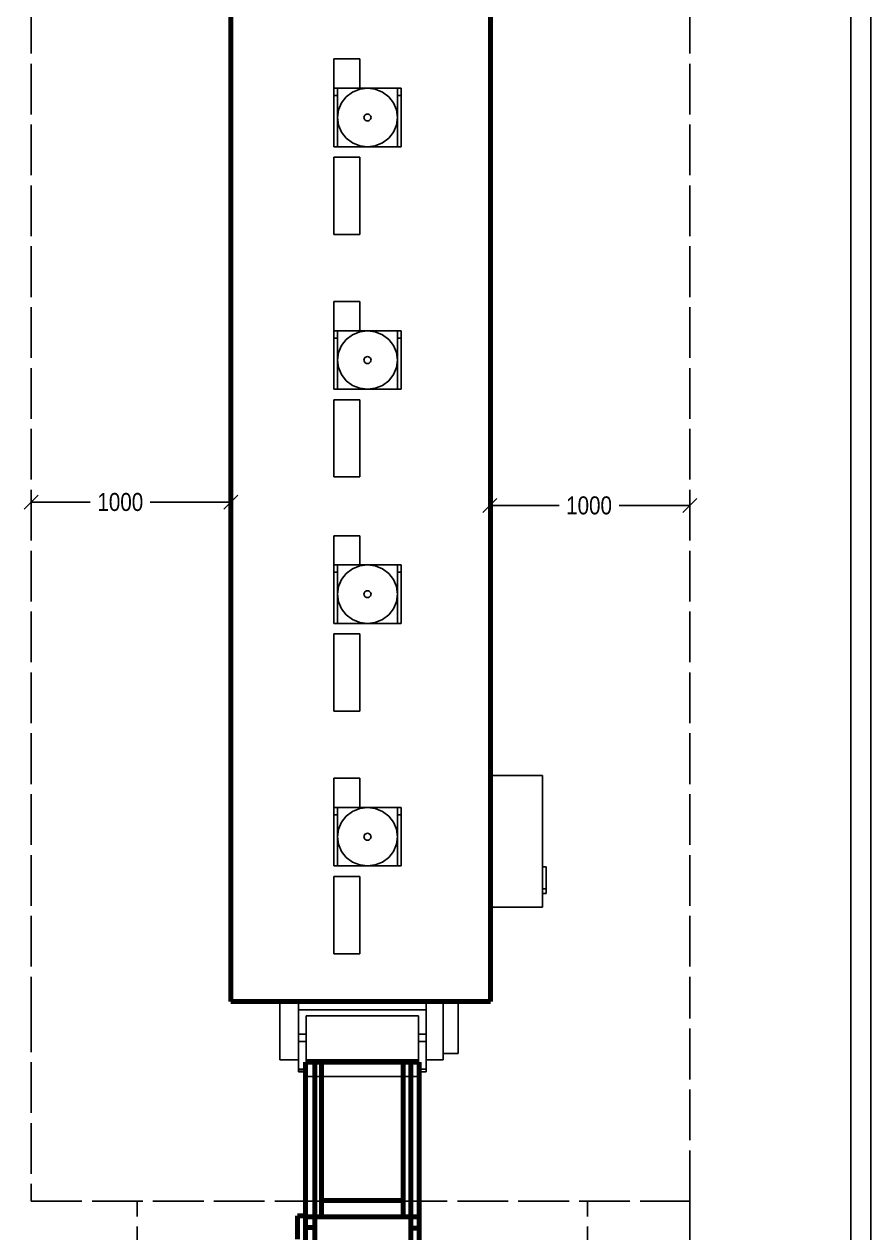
# Model space of a CAD drawing. Header units: millimetres. Extents: x -9564 to 78776, y -25260 to 24346.
# Drawn here: x 68728 to 72966, y -14037 to -7985 of the extents above; entities that cross this region are included whole.
import ezdxf

# ---------------------------------------------------------------- set-up
doc = ezdxf.new("R2010")
doc.units = ezdxf.units.MM
doc.header["$LTSCALE"] = 100
doc.linetypes.add('DASHEDX2', pattern=[3.048, 2.54, -0.508])
for name, color, linetype in [('Area circulacion', 50, 'DASHEDX2'), ('Area proceso', 90, 'DASHEDX2'), ('Cotas secundarias', 81, 'Continuous'), ('Maquinas', 200, 'Continuous')]:
    doc.layers.add(name, color=color, linetype=linetype)
doc.styles.add('OpenSansCondensed-Light', font='OpenSansCondensed-Light.ttf')
doc.dimstyles.new('Cotas Mateo', dxfattribs={"dimtxt": 90, "dimasz": 70, "dimexe": 0.375, "dimexo": 0.125, "dimgap": 0.1, "dimtad": 1, "dimzin": 12, "dimdsep": 46, "dimtxsty": 'OpenSansCondensed-Light', "dimblk": 'OBLIQUE', "dimcen": 2.5, "dimazin": 3, "dimtfac": 0.5, "dimtmove": 2, "dimatfit": 3, "dimarcsym": 0})

# ---------------------------------------------------------------- blocks, each defined once
blk = doc.blocks.new('_OBLIQUE')
at = {"color": 0, "linetype": 'ByBlock'}
blk.add_line((-0.5, -0.5), (0.5, 0.5), dxfattribs=at)
blk = doc.blocks.new('*D48')
at = {"layer": 'Cotas secundarias', "color": 0, "lineweight": -2, "transparency": 16777216}
for p, q in [((68762.5, -10378.2), (68762.5, -10377.9)), ((68762.5, -10378.3), (69058.6, -10378.3)), ((69762.5, -10378.3), (69358.8, -10378.3)), ((69762.5, -10378.4), (69762.5, -10378.7))]:
    blk.add_line(p, q, dxfattribs=at)
at = {"layer": 'Defpoints', "color": 0, "transparency": 16777216}
for p in [(68762.5, -10378.3), (68762.5, -10378.3), (69762.5, -10378.3)]:
    blk.add_point(p, dxfattribs=at)
at = {"layer": 'Cotas secundarias', "color": 0, "lineweight": -2, "transparency": 16777216, "xscale": 70, "yscale": 70, "zscale": 70, "rotation": 180}
blk.add_blockref('_OBLIQUE', (68762.5, -10378.3), dxfattribs=at)
at = {"layer": 'Cotas secundarias', "color": 0, "lineweight": -2, "transparency": 16777216, "xscale": 70, "yscale": 70, "zscale": 70}
blk.add_blockref('_OBLIQUE', (69762.5, -10378.3), dxfattribs=at)
at = {"layer": 'Cotas secundarias', "color": 0, "transparency": 16777216, "insert": (69208.7, -10378.3), "char_height": 90, "attachment_point": 5, "style": 'OpenSansCondensed-Light'}
blk.add_mtext('1000', dxfattribs=at)
blk = doc.blocks.new('*D49')
at = {"layer": 'Cotas secundarias', "color": 0, "lineweight": -2, "transparency": 16777216}
for p, q in [((71058.9, -10378.4), (71058.9, -10395.8)), ((71058.9, -10395.4), (71405, -10395.4)), ((72058.9, -10395.4), (71705.2, -10395.4)), ((72058.9, -10378.4), (72058.9, -10395.8))]:
    blk.add_line(p, q, dxfattribs=at)
at = {"layer": 'Defpoints', "color": 0, "transparency": 16777216}
for p in [(71058.9, -10378.3), (72058.9, -10378.3), (72058.9, -10395.4)]:
    blk.add_point(p, dxfattribs=at)
at = {"layer": 'Cotas secundarias', "color": 0, "lineweight": -2, "transparency": 16777216, "xscale": 70, "yscale": 70, "zscale": 70, "rotation": 180}
blk.add_blockref('_OBLIQUE', (71058.9, -10395.4), dxfattribs=at)
at = {"layer": 'Cotas secundarias', "color": 0, "lineweight": -2, "transparency": 16777216, "xscale": 70, "yscale": 70, "zscale": 70}
blk.add_blockref('_OBLIQUE', (72058.9, -10395.4), dxfattribs=at)
at = {"layer": 'Cotas secundarias', "color": 0, "transparency": 16777216, "insert": (71555.1, -10395.4), "char_height": 90, "attachment_point": 5, "style": 'OpenSansCondensed-Light'}
blk.add_mtext('1000', dxfattribs=at)

msp = doc.modelspace()

# ---------------------------------------------------------------- linework, layer by layer
for p, q in [((72865.508, -4362.073), (72865.508, -23559.773)), ((72965.508, -4762.073), (72965.508, -23659.773)), ((71062.546, -12878.309), (71058.88, -12878.309))]:
    msp.add_line(p, q)
at = {"layer": 'Area circulacion', "color": 2}
msp.add_line((72058.876, -13878.309), (72058.876, -15974.187), dxfattribs=at)
at = {"layer": 'Area proceso', "color": 3}
for p, q in [((68762.546, -7878.309), (68762.546, -12878.309)), ((72058.876, -7878.309), (72058.876, -12878.309)), ((68762.546, -12878.309), (68762.546, -13878.309)), ((72058.876, -13878.309), (72058.876, -12878.309)), ((68762.546, -13878.309), (72058.876, -13878.309)), ((69292.784, -15174.187), (69292.784, -13878.309)), ((71547.605, -15174.187), (71547.605, -13878.309))]:
    msp.add_line(p, q, dxfattribs=at)
at = {"layer": 'Maquinas', "lineweight": 100}
for p, q in [((69762.546, -7878.309), (69762.546, -12878.309)), ((71062.546, -12878.309), (71062.546, -7878.309)), ((69762.546, -9693.623), (69762.546, -9693.623)), ((69762.546, -12878.309), (71062.546, -12878.309)), ((70136.479, -15174.187), (70136.479, -13182.523)), ((70136.479, -13182.523), (70705.257, -13182.523)), ((70182.663, -13957.288), (70182.663, -13182.523)), ((70216.578, -13957.288), (70216.578, -13182.523)), ((70624.572, -13957.288), (70624.572, -13182.523)), ((70663.484, -13957.288), (70663.484, -13182.523)), ((70705.257, -13182.523), (70705.257, -15174.187)), ((70216.578, -13875.269), (70624.572, -13875.269)), ((70096.269, -14068.185), (70096.269, -13951.318)), ((70096.269, -13951.318), (70136.479, -13951.318)), ((70136.479, -13957.288), (70705.257, -13957.288)), ((70182.663, -13957.288), (70182.663, -15174.187)), ((70663.484, -13957.288), (70663.484, -15174.187)), ((70182.663, -14011.132), (70136.479, -14011.132)), ((70705.257, -14014.176), (70663.484, -14014.176))]:
    msp.add_line(p, q, dxfattribs=at)
at = {"layer": 'Maquinas'}
for p, q in [((69762.546, -12878.309), (69762.546, -7878.309)), ((71058.88, -11748.068), (71058.88, -7878.309)), ((70276.747, -8305.919), (70276.747, -8159.524)), ((70276.747, -8159.524), (70408.259, -8159.524)), ((70408.259, -8159.524), (70408.259, -8305.919)), ((70295.535, -8305.919), (70276.747, -8305.919)), ((70276.747, -8305.919), (70276.747, -8342.518)), ((70295.535, -8342.518), (70276.747, -8342.518)), ((70276.747, -8598.708), (70276.747, -8342.518)), ((70408.259, -8305.919), (70295.535, -8305.919)), ((70295.535, -8305.919), (70295.535, -8342.518)), ((70295.535, -8452.314), (70295.535, -8342.518)), ((70315.671, -8379.116), (70339.556, -8348.797)), ((70339.556, -8348.797), (70370.684, -8325.532)), ((70370.684, -8325.532), (70406.934, -8310.907)), ((70406.934, -8310.907), (70445.834, -8305.919)), ((70408.259, -8305.919), (70445.834, -8305.919)), ((70445.834, -8305.919), (70484.735, -8310.907)), ((70445.834, -8305.919), (70596.134, -8305.919)), ((70484.735, -8310.907), (70520.984, -8325.532)), ((70520.984, -8325.532), (70552.112, -8348.797)), ((70552.112, -8348.797), (70575.997, -8379.116)), ((70596.134, -8305.919), (70596.134, -8342.518)), ((70614.921, -8305.919), (70596.134, -8305.919)), ((70614.921, -8342.518), (70596.134, -8342.518)), ((70596.134, -8452.314), (70596.134, -8342.518)), ((70614.921, -8305.919), (70614.921, -8342.518)), ((70614.921, -8598.708), (70614.921, -8342.518)), ((70300.656, -8414.424), (70315.671, -8379.116)), ((70575.997, -8379.116), (70591.012, -8414.424)), ((70295.535, -8452.314), (70300.656, -8414.424)), ((70300.656, -8490.204), (70295.535, -8452.314)), ((70295.535, -8598.708), (70295.535, -8452.314)), ((70428.671, -8447.834), (70428.065, -8452.314)), ((70428.065, -8452.314), (70428.671, -8456.793)), ((70430.446, -8443.66), (70428.671, -8447.834)), ((70428.671, -8456.793), (70430.446, -8460.967)), ((70433.27, -8440.076), (70430.446, -8443.66)), ((70430.446, -8460.967), (70433.27, -8464.552)), ((70436.95, -8437.325), (70433.27, -8440.076)), ((70433.27, -8464.552), (70436.95, -8467.302)), ((70441.235, -8435.596), (70436.95, -8437.325)), ((70436.95, -8467.302), (70441.235, -8469.031)), ((70445.834, -8435.006), (70441.235, -8435.596)), ((70441.235, -8469.031), (70445.834, -8469.621)), ((70450.433, -8435.596), (70445.834, -8435.006)), ((70445.834, -8469.621), (70450.433, -8469.031)), ((70454.719, -8437.325), (70450.433, -8435.596)), ((70450.433, -8469.031), (70454.719, -8467.302)), ((70458.399, -8440.076), (70454.719, -8437.325)), ((70454.719, -8467.302), (70458.399, -8464.552)), ((70461.223, -8443.66), (70458.399, -8440.076)), ((70458.399, -8464.552), (70461.223, -8460.967)), ((70462.998, -8447.834), (70461.223, -8443.66)), ((70461.223, -8460.967), (70462.998, -8456.793)), ((70463.603, -8452.314), (70462.998, -8447.834)), ((70462.998, -8456.793), (70463.603, -8452.314)), ((70591.012, -8414.424), (70596.134, -8452.314)), ((70596.134, -8452.314), (70591.012, -8490.204)), ((70596.134, -8598.708), (70596.134, -8452.314)), ((70315.671, -8525.511), (70300.656, -8490.204)), ((70339.556, -8555.83), (70315.671, -8525.511)), ((70575.997, -8525.511), (70552.112, -8555.83)), ((70591.012, -8490.204), (70575.997, -8525.511)), ((70370.684, -8579.095), (70339.556, -8555.83)), ((70406.934, -8593.72), (70370.684, -8579.095)), ((70445.834, -8598.708), (70406.934, -8593.72)), ((70484.735, -8593.72), (70445.834, -8598.708)), ((70520.984, -8579.095), (70484.735, -8593.72)), ((70552.112, -8555.83), (70520.984, -8579.095)), ((70295.535, -8598.708), (70276.747, -8598.708)), ((70408.259, -8651.348), (70276.747, -8651.348)), ((70276.747, -8651.348), (70276.747, -9037.893)), ((70445.834, -8598.708), (70295.535, -8598.708)), ((70408.259, -9037.893), (70408.259, -8651.348)), ((70596.134, -8598.708), (70445.834, -8598.708)), ((70614.921, -8598.708), (70596.134, -8598.708)), ((70276.747, -9037.893), (70408.259, -9037.893)), ((70276.747, -9520.451), (70276.747, -9374.056)), ((70276.747, -9374.056), (70408.259, -9374.056)), ((70408.259, -9374.056), (70408.259, -9520.451)), ((70295.535, -9520.451), (70276.747, -9520.451)), ((70276.747, -9520.451), (70276.747, -9557.049)), ((70295.535, -9557.049), (70276.747, -9557.049)), ((70276.747, -9813.24), (70276.747, -9557.049)), ((70408.259, -9520.451), (70295.535, -9520.451)), ((70295.535, -9520.451), (70295.535, -9557.049)), ((70295.535, -9666.845), (70295.535, -9557.049)), ((70339.556, -9563.329), (70370.684, -9540.064)), ((70370.684, -9540.064), (70406.934, -9525.439)), ((70406.934, -9525.439), (70445.834, -9520.451)), ((70408.259, -9520.451), (70445.834, -9520.451)), ((70445.834, -9520.451), (70484.735, -9525.439)), ((70445.834, -9520.451), (70596.134, -9520.451)), ((70484.735, -9525.439), (70520.984, -9540.064)), ((70520.984, -9540.064), (70552.112, -9563.329)), ((70596.134, -9520.451), (70596.134, -9557.049)), ((70614.921, -9520.451), (70596.134, -9520.451)), ((70614.921, -9557.049), (70596.134, -9557.049)), ((70596.134, -9666.845), (70596.134, -9557.049)), ((70614.921, -9520.451), (70614.921, -9557.049)), ((70614.921, -9813.24), (70614.921, -9557.049)), ((70300.656, -9628.956), (70315.671, -9593.648)), ((70315.671, -9593.648), (70339.556, -9563.329)), ((70552.112, -9563.329), (70575.997, -9593.648)), ((70575.997, -9593.648), (70591.012, -9628.956)), ((70295.535, -9666.845), (70300.656, -9628.956)), ((70300.656, -9704.735), (70295.535, -9666.845)), ((70295.535, -9813.24), (70295.535, -9666.845)), ((70428.671, -9662.366), (70428.065, -9666.845)), ((70428.065, -9666.845), (70428.671, -9671.325)), ((70430.446, -9658.192), (70428.671, -9662.366)), ((70428.671, -9671.325), (70430.446, -9675.499)), ((70433.27, -9654.607), (70430.446, -9658.192)), ((70430.446, -9675.499), (70433.27, -9679.083)), ((70436.95, -9651.857), (70433.27, -9654.607)), ((70433.27, -9679.083), (70436.95, -9681.834)), ((70441.235, -9650.128), (70436.95, -9651.857)), ((70436.95, -9681.834), (70441.235, -9683.563)), ((70445.834, -9649.538), (70441.235, -9650.128)), ((70450.433, -9650.128), (70445.834, -9649.538)), ((70454.719, -9651.857), (70450.433, -9650.128)), ((70450.433, -9683.563), (70454.719, -9681.834)), ((70458.399, -9654.607), (70454.719, -9651.857)), ((70454.719, -9681.834), (70458.399, -9679.083)), ((70461.223, -9658.192), (70458.399, -9654.607)), ((70458.399, -9679.083), (70461.223, -9675.499)), ((70462.998, -9662.366), (70461.223, -9658.192)), ((70461.223, -9675.499), (70462.998, -9671.325)), ((70463.603, -9666.845), (70462.998, -9662.366)), ((70462.998, -9671.325), (70463.603, -9666.845)), ((70591.012, -9628.956), (70596.134, -9666.845)), ((70596.134, -9666.845), (70591.012, -9704.735)), ((70596.134, -9813.24), (70596.134, -9666.845)), ((70315.671, -9740.043), (70300.656, -9704.735)), ((70339.556, -9770.362), (70315.671, -9740.043)), ((70441.235, -9683.563), (70445.834, -9684.153)), ((70445.834, -9684.153), (70450.433, -9683.563)), ((70575.997, -9740.043), (70552.112, -9770.362)), ((70591.012, -9704.735), (70575.997, -9740.043)), ((70370.684, -9793.627), (70339.556, -9770.362)), ((70406.934, -9808.252), (70370.684, -9793.627)), ((70520.984, -9793.627), (70484.735, -9808.252)), ((70552.112, -9770.362), (70520.984, -9793.627)), ((70295.535, -9813.24), (70276.747, -9813.24)), ((70445.834, -9813.24), (70295.535, -9813.24)), ((70445.834, -9813.24), (70406.934, -9808.252)), ((70484.735, -9808.252), (70445.834, -9813.24)), ((70596.134, -9813.24), (70445.834, -9813.24)), ((70614.921, -9813.24), (70596.134, -9813.24)), ((70408.259, -9865.88), (70276.747, -9865.88)), ((70276.747, -9865.88), (70276.747, -10252.424)), ((70408.259, -10252.424), (70408.259, -9865.88)), ((70276.747, -10252.424), (70408.259, -10252.424)), ((70276.747, -10692.996), (70276.747, -10546.601)), ((70276.747, -10546.601), (70408.259, -10546.601)), ((70408.259, -10546.601), (70408.259, -10692.996)), ((70295.535, -10692.996), (70276.747, -10692.996)), ((70276.747, -10692.996), (70276.747, -10729.595)), ((70408.259, -10692.996), (70295.535, -10692.996)), ((70295.535, -10692.996), (70295.535, -10729.595)), ((70370.684, -10712.609), (70406.934, -10697.984)), ((70406.934, -10697.984), (70445.834, -10692.996)), ((70408.259, -10692.996), (70445.834, -10692.996)), ((70445.834, -10692.996), (70484.735, -10697.984)), ((70445.834, -10692.996), (70596.134, -10692.996)), ((70484.735, -10697.984), (70520.984, -10712.609)), ((70596.134, -10692.996), (70596.134, -10729.595)), ((70614.921, -10692.996), (70596.134, -10692.996)), ((70614.921, -10692.996), (70614.921, -10729.595)), ((70295.535, -10729.595), (70276.747, -10729.595)), ((70276.747, -10985.785), (70276.747, -10729.595)), ((70295.535, -10839.391), (70295.535, -10729.595)), ((70300.656, -10801.501), (70315.671, -10766.193)), ((70315.671, -10766.193), (70339.556, -10735.874)), ((70339.556, -10735.874), (70370.684, -10712.609)), ((70520.984, -10712.609), (70552.112, -10735.874)), ((70552.112, -10735.874), (70575.997, -10766.193)), ((70575.997, -10766.193), (70591.012, -10801.501)), ((70614.921, -10729.595), (70596.134, -10729.595)), ((70596.134, -10839.391), (70596.134, -10729.595)), ((70614.921, -10985.785), (70614.921, -10729.595)), ((70295.535, -10839.391), (70300.656, -10801.501)), ((70430.446, -10830.737), (70428.671, -10834.911)), ((70433.27, -10827.153), (70430.446, -10830.737)), ((70436.95, -10824.402), (70433.27, -10827.153)), ((70441.235, -10822.673), (70436.95, -10824.402)), ((70445.834, -10822.083), (70441.235, -10822.673)), ((70450.433, -10822.673), (70445.834, -10822.083)), ((70454.719, -10824.402), (70450.433, -10822.673)), ((70458.399, -10827.153), (70454.719, -10824.402)), ((70461.223, -10830.737), (70458.399, -10827.153)), ((70462.998, -10834.911), (70461.223, -10830.737)), ((70591.012, -10801.501), (70596.134, -10839.391)), ((70300.656, -10877.28), (70295.535, -10839.391)), ((70295.535, -10985.785), (70295.535, -10839.391)), ((70315.671, -10912.588), (70300.656, -10877.28)), ((70428.671, -10834.911), (70428.065, -10839.391)), ((70428.065, -10839.391), (70428.671, -10843.87)), ((70428.671, -10843.87), (70430.446, -10848.044)), ((70430.446, -10848.044), (70433.27, -10851.629)), ((70433.27, -10851.629), (70436.95, -10854.379)), ((70436.95, -10854.379), (70441.235, -10856.108)), ((70441.235, -10856.108), (70445.834, -10856.698)), ((70445.834, -10856.698), (70450.433, -10856.108)), ((70450.433, -10856.108), (70454.719, -10854.379)), ((70454.719, -10854.379), (70458.399, -10851.629)), ((70458.399, -10851.629), (70461.223, -10848.044)), ((70461.223, -10848.044), (70462.998, -10843.87)), ((70463.603, -10839.391), (70462.998, -10834.911)), ((70462.998, -10843.87), (70463.603, -10839.391)), ((70591.012, -10877.28), (70575.997, -10912.588)), ((70596.134, -10839.391), (70591.012, -10877.28)), ((70596.134, -10985.785), (70596.134, -10839.391)), ((70339.556, -10942.907), (70315.671, -10912.588)), ((70370.684, -10966.172), (70339.556, -10942.907)), ((70552.112, -10942.907), (70520.984, -10966.172)), ((70575.997, -10912.588), (70552.112, -10942.907)), ((70295.535, -10985.785), (70276.747, -10985.785)), ((70445.834, -10985.785), (70295.535, -10985.785)), ((70406.934, -10980.797), (70370.684, -10966.172)), ((70445.834, -10985.785), (70406.934, -10980.797)), ((70484.735, -10980.797), (70445.834, -10985.785)), ((70596.134, -10985.785), (70445.834, -10985.785)), ((70520.984, -10966.172), (70484.735, -10980.797)), ((70614.921, -10985.785), (70596.134, -10985.785)), ((70408.259, -11038.425), (70276.747, -11038.425)), ((70276.747, -11038.425), (70276.747, -11424.97)), ((70408.259, -11424.97), (70408.259, -11038.425)), ((70276.747, -11424.97), (70408.259, -11424.97)), ((70276.747, -11907.527), (70276.747, -11761.133)), ((70276.747, -11761.133), (70408.259, -11761.133)), ((70408.259, -11761.133), (70408.259, -11907.527)), ((71058.88, -11748.068), (71321.904, -11748.068)), ((71058.88, -11748.068), (71058.88, -12406.845)), ((71321.904, -12204.746), (71321.904, -11748.068)), ((70295.535, -11907.527), (70276.747, -11907.527)), ((70276.747, -11907.527), (70276.747, -11944.126)), ((70408.259, -11907.527), (70295.535, -11907.527)), ((70295.535, -11907.527), (70295.535, -11944.126)), ((70370.684, -11927.141), (70406.934, -11912.516)), ((70406.934, -11912.516), (70445.834, -11907.527)), ((70408.259, -11907.527), (70445.834, -11907.527)), ((70445.834, -11907.527), (70484.735, -11912.516)), ((70445.834, -11907.527), (70596.134, -11907.527)), ((70484.735, -11912.516), (70520.984, -11927.141)), ((70596.134, -11907.527), (70596.134, -11944.126)), ((70614.921, -11907.527), (70596.134, -11907.527)), ((70614.921, -11907.527), (70614.921, -11944.126)), ((70295.535, -11944.126), (70276.747, -11944.126)), ((70276.747, -12200.317), (70276.747, -11944.126)), ((70295.535, -12053.922), (70295.535, -11944.126)), ((70300.656, -12016.032), (70315.671, -11980.725)), ((70315.671, -11980.725), (70339.556, -11950.406)), ((70339.556, -11950.406), (70370.684, -11927.141)), ((70520.984, -11927.141), (70552.112, -11950.406)), ((70552.112, -11950.406), (70575.997, -11980.725)), ((70575.997, -11980.725), (70591.012, -12016.032)), ((70614.921, -11944.126), (70596.134, -11944.126)), ((70596.134, -12053.922), (70596.134, -11944.126)), ((70614.921, -12200.317), (70614.921, -11944.126)), ((70295.535, -12053.922), (70300.656, -12016.032)), ((70433.27, -12041.684), (70430.446, -12045.269)), ((70436.95, -12038.934), (70433.27, -12041.684)), ((70441.235, -12037.205), (70436.95, -12038.934)), ((70445.834, -12036.615), (70441.235, -12037.205)), ((70450.433, -12037.205), (70445.834, -12036.615)), ((70454.719, -12038.934), (70450.433, -12037.205)), ((70458.399, -12041.684), (70454.719, -12038.934)), ((70461.223, -12045.269), (70458.399, -12041.684)), ((70591.012, -12016.032), (70596.134, -12053.922)), ((70300.656, -12091.812), (70295.535, -12053.922)), ((70295.535, -12200.317), (70295.535, -12053.922)), ((70315.671, -12127.12), (70300.656, -12091.812)), ((70428.671, -12049.443), (70428.065, -12053.922)), ((70428.065, -12053.922), (70428.671, -12058.402)), ((70430.446, -12045.269), (70428.671, -12049.443)), ((70428.671, -12058.402), (70430.446, -12062.576)), ((70430.446, -12062.576), (70433.27, -12066.16)), ((70433.27, -12066.16), (70436.95, -12068.911)), ((70436.95, -12068.911), (70441.235, -12070.64)), ((70441.235, -12070.64), (70445.834, -12071.23)), ((70445.834, -12071.23), (70450.433, -12070.64)), ((70450.433, -12070.64), (70454.719, -12068.911)), ((70454.719, -12068.911), (70458.399, -12066.16)), ((70458.399, -12066.16), (70461.223, -12062.576)), ((70462.998, -12049.443), (70461.223, -12045.269)), ((70461.223, -12062.576), (70462.998, -12058.402)), ((70463.603, -12053.922), (70462.998, -12049.443)), ((70462.998, -12058.402), (70463.603, -12053.922)), ((70591.012, -12091.812), (70575.997, -12127.12)), ((70596.134, -12053.922), (70591.012, -12091.812)), ((70596.134, -12200.317), (70596.134, -12053.922)), ((70339.556, -12157.439), (70315.671, -12127.12)), ((70370.684, -12180.704), (70339.556, -12157.439)), ((70552.112, -12157.439), (70520.984, -12180.704)), ((70575.997, -12127.12), (70552.112, -12157.439)), ((70295.535, -12200.317), (70276.747, -12200.317)), ((70445.834, -12200.317), (70295.535, -12200.317)), ((70406.934, -12195.329), (70370.684, -12180.704)), ((70445.834, -12200.317), (70406.934, -12195.329)), ((70484.735, -12195.329), (70445.834, -12200.317)), ((70596.134, -12200.317), (70445.834, -12200.317)), ((70520.984, -12180.704), (70484.735, -12195.329)), ((70614.921, -12200.317), (70596.134, -12200.317)), ((71321.904, -12204.746), (71340.691, -12204.746)), ((71321.904, -12204.746), (71321.904, -12314.542)), ((71340.691, -12204.746), (71340.691, -12241.954)), ((70408.259, -12252.957), (70276.747, -12252.957)), ((70276.747, -12252.957), (70276.747, -12639.501)), ((70408.259, -12639.501), (70408.259, -12252.957)), ((71340.691, -12277.333), (71340.691, -12241.954)), ((71340.691, -12277.333), (71340.691, -12314.542)), ((71321.904, -12314.542), (71340.691, -12314.542)), ((71321.904, -12338.291), (71321.904, -12314.542)), ((71321.904, -12338.291), (71340.691, -12338.291)), ((71321.904, -12406.845), (71321.904, -12338.291)), ((71340.691, -12314.542), (71340.691, -12338.291)), ((71058.88, -12406.845), (71321.904, -12406.845)), ((71058.88, -12878.309), (71058.88, -12406.845)), ((70276.747, -12639.501), (70408.259, -12639.501)), ((70006.783, -12878.309), (69762.546, -12878.309)), ((70006.783, -12878.309), (70100.72, -12878.309)), ((70006.783, -12878.309), (70006.783, -13171.098)), ((70100.72, -12878.309), (70739.493, -12878.309)), ((70100.72, -12878.309), (70100.72, -12920.58)), ((70739.493, -12878.309), (70824.037, -12878.309)), ((70739.493, -12878.309), (70739.493, -12920.58)), ((70824.037, -13138.883), (70824.037, -12878.309)), ((70824.037, -12878.309), (70899.186, -12878.309)), ((70899.186, -12878.309), (71058.88, -12878.309)), ((70899.186, -13138.883), (70899.186, -12878.309)), ((70100.72, -13042.947), (70100.72, -12920.58)), ((70100.72, -12920.58), (70739.493, -12920.58)), ((70739.493, -13043.003), (70739.493, -12920.58)), ((70701.918, -12951.506), (70138.295, -12951.506)), ((70138.295, -13042.947), (70138.295, -12951.506)), ((70701.918, -12951.506), (70701.918, -13043.003)), ((70138.295, -13042.947), (70100.72, -13042.947)), ((70100.72, -13042.947), (70100.72, -13079.658)), ((70138.295, -13079.658), (70138.295, -13042.947)), ((70701.918, -13043.003), (70739.493, -13043.003)), ((70701.918, -13079.602), (70701.918, -13043.003)), ((70739.493, -13079.602), (70739.493, -13043.003)), ((70138.295, -13079.658), (70100.72, -13079.658)), ((70100.72, -13171.098), (70100.72, -13079.658)), ((70138.295, -13171.098), (70138.295, -13079.658)), ((70701.918, -13079.602), (70739.493, -13079.602)), ((70701.918, -13079.602), (70701.918, -13171.098)), ((70739.493, -13171.098), (70739.493, -13079.602)), ((70100.72, -13171.098), (70006.783, -13171.098)), ((70100.72, -13217.774), (70100.72, -13171.098)), ((70701.918, -13171.098), (70138.295, -13171.098)), ((70138.295, -13183.647), (70701.918, -13183.647)), ((70138.295, -13217.774), (70138.295, -13183.647)), ((70701.918, -13217.872), (70701.918, -13183.647)), ((70824.037, -13171.098), (70739.493, -13171.098)), ((70739.493, -13217.872), (70739.493, -13171.098)), ((70824.037, -13171.098), (70824.037, -13138.883)), ((70899.186, -13138.883), (70824.037, -13138.883)), ((70138.295, -13217.774), (70100.72, -13217.774)), ((70100.72, -13219.775), (70100.72, -13217.774)), ((70138.295, -13219.786), (70100.72, -13219.775)), ((70100.72, -13229.496), (70100.72, -13219.775)), ((70138.295, -13229.507), (70100.72, -13229.496)), ((70100.72, -13231.507), (70100.72, -13229.496)), ((70138.295, -13231.507), (70100.72, -13231.507)), ((70138.295, -13219.786), (70138.295, -13217.774)), ((70138.295, -13219.786), (70138.295, -13229.507)), ((70138.295, -13231.507), (70138.295, -13229.507)), ((70138.295, -13253.691), (70138.295, -13231.507)), ((70138.295, -13253.691), (70701.918, -13253.691)), ((70701.918, -13217.872), (70739.493, -13217.872)), ((70701.918, -13217.872), (70701.918, -13231.41)), ((70701.918, -13231.41), (70739.493, -13231.41)), ((70701.918, -13253.691), (70701.918, -13231.41)), ((70739.493, -13217.872), (70739.493, -13231.41)), ((70739.493, -13218.65), (70739.493, -13218.705))]:
    msp.add_line(p, q, dxfattribs=at)
at = {"layer": 'Maquinas', "lineweight": 100}
for centre, radius, start, end in [((69896.885, -7840.197), 1166.284, 263.3856737, 263.6655107), ((69812.995, -7930.889), 1250.658, 267.6882148, 267.9476968)]:
    msp.add_arc(centre, radius, start, end, dxfattribs=at)

# ---------------------------------------------------------------- dimensions: what is measured, and where the dimension line sits
at = {"layer": 'Cotas secundarias'}
for base, p1, p2, picture, middle in [((68762.546, -10378.309), (69762.546, -10378.309), (68762.546, -10378.309), '*D48', (69208.688, -10378.309)), ((72058.876, -10395.407), (71058.88, -10378.309), (72058.876, -10378.309), '*D49', (71555.068, -10395.407))]:
    dim = msp.add_linear_dim(base=base, p1=p1, p2=p2, dimstyle='Cotas Mateo', dxfattribs=at)
    dim.commit()
    dim.dimension.update_dxf_attribs({"geometry": picture, "text_midpoint": middle, "dimtype": 160})

doc.saveas('drawing.dxf')
